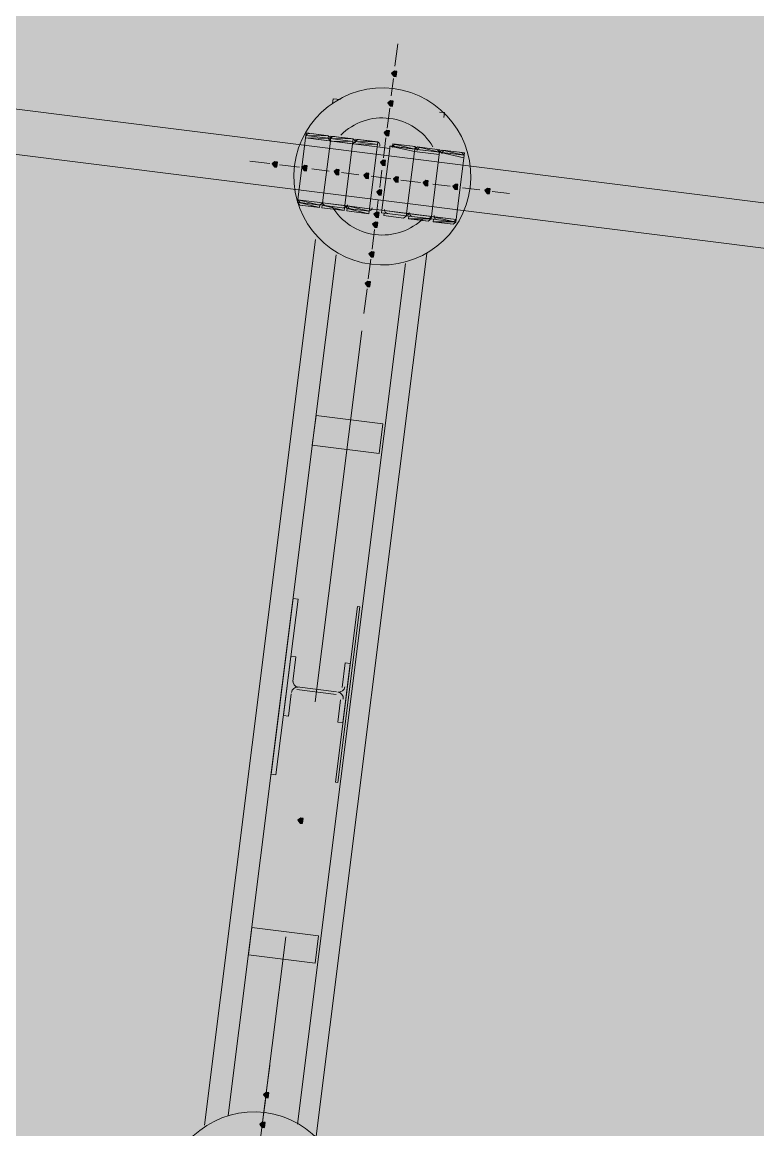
# Model space of a CAD drawing. Header units: metres. Extents: x -4 to 509425, y 7549 to 4732445.
# Drawn here: x 476029.054 to 476031.553, y 4719747.502 to 4719751.264 of the extents above; entities that cross this region are included whole.
import ezdxf

# ---------------------------------------------------------------- set-up
doc = ezdxf.new("R2010")
doc.units = ezdxf.units.M
doc.header["$LTSCALE"] = 0.01
doc.header["$MEASUREMENT"] = 0
doc.layers.get('0').update_dxf_attribs({"lineweight": 0})
doc.layers.add('_SUBESTACIÓN', color=1, linetype='Continuous')
doc.layers.add('SUBESTACION LA VID', color=253, linetype='Continuous')

# ---------------------------------------------------------------- blocks, each defined once
blk = doc.blocks.new('A$Cfff6051d')
at = {"layer": 'SUBESTACION LA VID', "transparency": 33554687}
h = blk.add_hatch(color=256, dxfattribs=at)
h.dxf.hatch_style = 2
h.paths.add_polyline_path([(476030.326, 4719751.088), (476030.327, 4719751.0964), (476030.3186, 4719751.0974), (476030.3092, 4719751.0901), (476030.3165, 4719751.0806), (476030.3249, 4719751.0796)])
h = blk.add_hatch(color=256, dxfattribs=at)
h.dxf.hatch_style = 2
h.paths.add_polyline_path([(476030.3133, 4719750.9872), (476030.3144, 4719750.9956), (476030.306, 4719750.9966), (476030.2965, 4719750.9893), (476030.3039, 4719750.9798), (476030.3123, 4719750.9788)])
h = blk.add_hatch(color=256, dxfattribs=at)
h.dxf.hatch_style = 2
h.paths.add_polyline_path([(476030.3007, 4719750.8864), (476030.3017, 4719750.8948), (476030.2933, 4719750.8958), (476030.2839, 4719750.8885), (476030.2912, 4719750.879), (476030.2996, 4719750.878)])
h = blk.add_hatch(color=256, dxfattribs=at)
h.dxf.hatch_style = 2
h.paths.add_polyline_path([(476029.9205, 4719750.7805), (476029.9216, 4719750.7889), (476029.9132, 4719750.7899), (476029.9037, 4719750.7826), (476029.9111, 4719750.7731), (476029.9195, 4719750.7721)])
h = blk.add_hatch(color=256, dxfattribs=at)
h.dxf.hatch_style = 2
h.paths.add_polyline_path([(476030.288, 4719750.7856), (476030.2891, 4719750.794), (476030.2807, 4719750.795), (476030.2712, 4719750.7877), (476030.2786, 4719750.7782), (476030.287, 4719750.7772)])
h = blk.add_hatch(color=256, dxfattribs=at)
h.dxf.hatch_style = 2
h.paths.add_polyline_path([(476030.0213, 4719750.7678), (476030.0224, 4719750.7762), (476030.014, 4719750.7773), (476030.0045, 4719750.7699), (476030.0119, 4719750.7605), (476030.0203, 4719750.7594)])
h = blk.add_hatch(color=256, dxfattribs=at)
h.dxf.hatch_style = 2
h.paths.add_polyline_path([(476030.1305, 4719750.7541), (476030.1316, 4719750.7625), (476030.1232, 4719750.7636), (476030.1137, 4719750.7562), (476030.1211, 4719750.7468), (476030.1295, 4719750.7457)])
h = blk.add_hatch(color=256, dxfattribs=at)
h.dxf.hatch_style = 2
h.paths.add_polyline_path([(476030.2313, 4719750.7415), (476030.2324, 4719750.7499), (476030.224, 4719750.7509), (476030.2145, 4719750.7436), (476030.2219, 4719750.7341), (476030.2303, 4719750.7331)])
h = blk.add_hatch(color=256, dxfattribs=at)
h.dxf.hatch_style = 2
h.paths.add_polyline_path([(476030.3321, 4719750.7288), (476030.3332, 4719750.7372), (476030.3248, 4719750.7383), (476030.3153, 4719750.731), (476030.3227, 4719750.7215), (476030.3311, 4719750.7204)])
h = blk.add_hatch(color=256, dxfattribs=at)
h.dxf.hatch_style = 2
h.paths.add_polyline_path([(476030.4329, 4719750.7162), (476030.434, 4719750.7246), (476030.4256, 4719750.7257), (476030.4161, 4719750.7183), (476030.4235, 4719750.7089), (476030.4319, 4719750.7078)])
h = blk.add_hatch(color=256, dxfattribs=at)
h.dxf.hatch_style = 2
h.paths.add_polyline_path([(476030.5337, 4719750.7036), (476030.5348, 4719750.712), (476030.5264, 4719750.713), (476030.5169, 4719750.7057), (476030.5243, 4719750.6962), (476030.5327, 4719750.6952)])
h = blk.add_hatch(color=256, dxfattribs=at)
h.dxf.hatch_style = 2
h.paths.add_polyline_path([(476030.2754, 4719750.6848), (476030.2765, 4719750.6932), (476030.2681, 4719750.6942), (476030.2586, 4719750.6869), (476030.266, 4719750.6774), (476030.2744, 4719750.6764)])
h = blk.add_hatch(color=256, dxfattribs=at)
h.dxf.hatch_style = 2
h.paths.add_polyline_path([(476030.6429, 4719750.6899), (476030.644, 4719750.6983), (476030.6356, 4719750.6993), (476030.6261, 4719750.692), (476030.6335, 4719750.6825), (476030.6419, 4719750.6815)])
h = blk.add_hatch(color=256, dxfattribs=at)
h.dxf.hatch_style = 2
h.paths.add_polyline_path([(476030.2659, 4719750.6092), (476030.267, 4719750.6176), (476030.2586, 4719750.6186), (476030.2491, 4719750.6113), (476030.2565, 4719750.6018), (476030.2649, 4719750.6008)])
h = blk.add_hatch(color=256, dxfattribs=at)
h.dxf.hatch_style = 2
h.paths.add_polyline_path([(476030.2617, 4719750.5756), (476030.2628, 4719750.584), (476030.2544, 4719750.585), (476030.2449, 4719750.5777), (476030.2523, 4719750.5682), (476030.2607, 4719750.5672)])
h = blk.add_hatch(color=256, dxfattribs=at)
h.dxf.hatch_style = 2
h.paths.add_polyline_path([(476030.2491, 4719750.4748), (476030.2501, 4719750.4832), (476030.2417, 4719750.4842), (476030.2323, 4719750.4769), (476030.2396, 4719750.4674), (476030.248, 4719750.4664)])
h = blk.add_hatch(color=256, dxfattribs=at)
h.dxf.hatch_style = 2
h.paths.add_polyline_path([(476030.2364, 4719750.374), (476030.2375, 4719750.3824), (476030.2291, 4719750.3834), (476030.2196, 4719750.3761), (476030.227, 4719750.3666), (476030.2354, 4719750.3656)])
h = blk.add_hatch(color=256, dxfattribs=at)
h.dxf.hatch_style = 2
h.paths.add_polyline_path([(476030.0079, 4719748.5511), (476030.009, 4719748.5595), (476030.0006, 4719748.5605), (476029.9911, 4719748.5532), (476029.9985, 4719748.5437), (476030.0069, 4719748.5427)])
h = blk.add_hatch(color=256, dxfattribs=at)
h.dxf.hatch_style = 2
h.paths.add_polyline_path([(476029.891, 4719747.6186), (476029.8921, 4719747.627), (476029.8837, 4719747.6281), (476029.8742, 4719747.6208), (476029.8816, 4719747.6113), (476029.89, 4719747.6102)])
h = blk.add_hatch(color=256, dxfattribs=at)
h.dxf.hatch_style = 2
h.paths.add_polyline_path([(476029.8784, 4719747.5178), (476029.8794, 4719747.5262), (476029.871, 4719747.5273), (476029.8616, 4719747.5199), (476029.8689, 4719747.5105), (476029.8773, 4719747.5094)])
at = {"layer": 'SUBESTACION LA VID', "lineweight": 15}
for p, q in [((476071.4612, 4719745.6493), (475975.7142, 4719757.6531)), ((476071.4423, 4719745.4981), (475975.6953, 4719757.5019)), ((476030.3302, 4719751.1898), (476030.3207, 4719751.1142)), ((476030.3154, 4719751.0722), (476030.3081, 4719751.0134)), ((476030.3028, 4719750.9714), (476030.2944, 4719750.9042)), ((476030.0172, 4719750.8707), (476029.9908, 4719750.6607)), ((476030.0865, 4719750.8791), (476030.0277, 4719750.8865)), ((476030.1705, 4719750.8686), (476030.1117, 4719750.8759)), ((476030.2545, 4719750.858), (476030.1957, 4719750.8654)), ((476030.2902, 4719750.8706), (476030.2817, 4719750.8034)), ((476030.1012, 4719750.8602), (476030.0748, 4719750.6502)), ((476030.0748, 4719750.6502), (476030.1012, 4719750.8602)), ((476030.1768, 4719750.8507), (476030.1504, 4719750.6407)), ((476030.1504, 4719750.6407), (476030.1768, 4719750.8507)), ((476030.2344, 4719750.6302), (476030.2608, 4719750.8402)), ((476030.2764, 4719750.6249), (476030.3028, 4719750.8349)), ((476030.3217, 4719750.8496), (476030.3805, 4719750.8422)), ((476030.3868, 4719750.8244), (476030.3604, 4719750.6144)), ((476030.3604, 4719750.6144), (476030.3868, 4719750.8244)), ((476030.4057, 4719750.8391), (476030.4561, 4719750.8328)), ((476030.4897, 4719750.8285), (476030.5401, 4719750.8222)), ((476029.8953, 4719750.7836), (476029.8281, 4719750.792)), ((476030.4708, 4719750.8139), (476030.4444, 4719750.6038)), ((476030.4444, 4719750.6038), (476030.4708, 4719750.8139)), ((476030.5548, 4719750.8033), (476030.5284, 4719750.5933)), ((476029.9961, 4719750.771), (476029.9289, 4719750.7794)), ((476030.0969, 4719750.7583), (476030.0381, 4719750.7657)), ((476030.1977, 4719750.7457), (476030.1389, 4719750.7531)), ((476030.2765, 4719750.7614), (476030.2691, 4719750.7026)), ((476030.3069, 4719750.732), (476030.2397, 4719750.7404)), ((476030.4077, 4719750.7194), (476030.3405, 4719750.7278)), ((476030.5085, 4719750.7067), (476030.4497, 4719750.7141)), ((476030.6093, 4719750.6941), (476030.5505, 4719750.7015)), ((476030.7101, 4719750.6815), (476030.6513, 4719750.6888)), ((476029.9971, 4719750.6429), (476030.0559, 4719750.6355)), ((476030.2638, 4719750.6606), (476030.2565, 4719750.6018)), ((476030.0811, 4719750.6323), (476030.1399, 4719750.625)), ((476030.1651, 4719750.6218), (476030.2239, 4719750.6144)), ((476030.3499, 4719750.5986), (476030.2911, 4719750.606)), ((476030.4255, 4719750.5892), (476030.3751, 4719750.5955)), ((476030.5095, 4719750.5786), (476030.4591, 4719750.5849)), ((476030.0506, 4719750.5252), (476029.6736, 4719747.5179)), ((476030.2512, 4719750.5598), (476030.2428, 4719750.4926)), ((476029.7545, 4719747.5504), (476030.121, 4719750.4738)), ((476030.4286, 4719750.4778), (476030.0516, 4719747.4705)), ((476030.2386, 4719750.459), (476030.2301, 4719750.3918)), ((476029.9897, 4719747.521), (476030.3562, 4719750.4443)), ((476030.2259, 4719750.3582), (476030.2154, 4719750.2742)), ((476030.0501, 4719748.9553), (476030.208, 4719750.2154)), ((476029.9871, 4719748.9974), (476030.1215, 4719748.9805)), ((476030.1225, 4719748.9889), (476029.9881, 4719749.0058)), ((476029.792, 4719746.8973), (476029.95, 4719748.1573)), ((476029.8952, 4719747.7205), (476029.8847, 4719747.6365)), ((476029.8805, 4719747.6029), (476029.8721, 4719747.5357))]:
    blk.add_line(p, q, dxfattribs=at)
at = {"layer": 'SUBESTACION LA VID', "lineweight": 0}
for p, q in [((476030.0172, 4719750.8707), (476030.1022, 4719750.8686)), ((476030.0182, 4719750.8791), (476030.0938, 4719750.8696)), ((476030.0182, 4719750.8791), (476030.0938, 4719750.8696)), ((476030.0182, 4719750.8791), (476030.0949, 4719750.878)), ((476030.0193, 4719750.8875), (476030.0949, 4719750.878)), ((476030.0193, 4719750.8875), (476030.0949, 4719750.878)), ((476030.0193, 4719750.8875), (476030.0949, 4719750.878)), ((476030.0277, 4719750.8865), (476030.0949, 4719750.878)), ((476030.0277, 4719750.8865), (476030.0949, 4719750.878)), ((476030.0277, 4719750.8865), (476030.0865, 4719750.8791)), ((476030.1022, 4719750.8686), (476030.1778, 4719750.8591)), ((476030.1022, 4719750.8686), (476030.1778, 4719750.8591)), ((476030.1022, 4719750.8686), (476030.1789, 4719750.8675)), ((476030.1033, 4719750.877), (476030.1789, 4719750.8675)), ((476030.1033, 4719750.877), (476030.1789, 4719750.8675)), ((476030.1117, 4719750.8759), (476030.1789, 4719750.8675)), ((476030.1117, 4719750.8759), (476030.1705, 4719750.8686)), ((476030.1117, 4719750.8759), (476030.1705, 4719750.8686)), ((476030.1873, 4719750.8665), (476030.2629, 4719750.857)), ((476030.1873, 4719750.8665), (476030.2629, 4719750.857)), ((476030.1873, 4719750.8665), (476030.2545, 4719750.858)), ((476030.1873, 4719750.8665), (476030.2545, 4719750.858)), ((476030.1957, 4719750.8654), (476030.2545, 4719750.858)), ((476030.1957, 4719750.8654), (476030.2545, 4719750.858)), ((476030.1012, 4719750.8602), (476030.1778, 4719750.8591)), ((476030.1768, 4719750.8507), (476030.2618, 4719750.8486)), ((476030.1862, 4719750.8581), (476030.2618, 4719750.8486)), ((476030.1862, 4719750.8581), (476030.2618, 4719750.8486)), ((476030.1862, 4719750.8581), (476030.2618, 4719750.8486)), ((476030.1862, 4719750.8581), (476030.2618, 4719750.8486)), ((476030.1862, 4719750.8581), (476030.2629, 4719750.857)), ((476030.3122, 4719750.8423), (476030.3878, 4719750.8328)), ((476030.3122, 4719750.8423), (476030.3878, 4719750.8328)), ((476030.3133, 4719750.8507), (476030.3878, 4719750.8328)), ((476030.3133, 4719750.8507), (476030.3889, 4719750.8412)), ((476030.3133, 4719750.8507), (476030.3889, 4719750.8412)), ((476030.3133, 4719750.8507), (476030.3805, 4719750.8422)), ((476030.3133, 4719750.8507), (476030.3805, 4719750.8422)), ((476030.3217, 4719750.8496), (476030.3805, 4719750.8422)), ((476030.3217, 4719750.8496), (476030.3805, 4719750.8422)), ((476030.3878, 4719750.8328), (476030.4718, 4719750.8223)), ((476030.3878, 4719750.8328), (476030.4718, 4719750.8223)), ((476030.3962, 4719750.8317), (476030.4718, 4719750.8223)), ((476030.3973, 4719750.8401), (476030.4718, 4719750.8223)), ((476030.3973, 4719750.8401), (476030.4645, 4719750.8317)), ((476030.3973, 4719750.8401), (476030.4645, 4719750.8317)), ((476030.3973, 4719750.8401), (476030.4645, 4719750.8317)), ((476030.3973, 4719750.8401), (476030.4645, 4719750.8317)), ((476030.4057, 4719750.8391), (476030.4645, 4719750.8317)), ((476030.4057, 4719750.8391), (476030.4645, 4719750.8317)), ((476030.4813, 4719750.8296), (476030.5558, 4719750.8117)), ((476030.4813, 4719750.8296), (476030.5485, 4719750.8212)), ((476030.4813, 4719750.8296), (476030.5485, 4719750.8212)), ((476030.4897, 4719750.8285), (476030.5485, 4719750.8212)), ((476030.4897, 4719750.8285), (476030.5485, 4719750.8212)), ((476030.4718, 4719750.8223), (476030.5548, 4719750.8033)), ((476030.4718, 4719750.8223), (476030.5558, 4719750.8117)), ((476030.4802, 4719750.8212), (476030.5558, 4719750.8117)), ((476030.0643, 4719750.6344), (476029.9898, 4719750.6523)), ((476030.0654, 4719750.6428), (476029.9898, 4719750.6523)), ((476030.0654, 4719750.6428), (476029.9908, 4719750.6607)), ((476030.0643, 4719750.6344), (476029.9971, 4719750.6429)), ((476030.0643, 4719750.6344), (476029.9971, 4719750.6429)), ((476030.1483, 4719750.6239), (476030.0738, 4719750.6418)), ((476030.1494, 4719750.6323), (476030.0738, 4719750.6418)), ((476030.1494, 4719750.6323), (476030.0738, 4719750.6418)), ((476030.1494, 4719750.6323), (476030.0738, 4719750.6418)), ((476030.1494, 4719750.6323), (476030.0738, 4719750.6418)), ((476030.1494, 4719750.6323), (476030.0738, 4719750.6418)), ((476030.1504, 4719750.6407), (476030.0748, 4719750.6502)), ((476030.1504, 4719750.6407), (476030.0748, 4719750.6502)), ((476030.2344, 4719750.6302), (476030.1504, 4719750.6407)), ((476030.2334, 4719750.6218), (476030.1588, 4719750.6397)), ((476030.1399, 4719750.625), (476030.0727, 4719750.6334)), ((476030.1483, 4719750.6239), (476030.0727, 4719750.6334)), ((476030.1399, 4719750.625), (476030.0811, 4719750.6323)), ((476030.1399, 4719750.625), (476030.0811, 4719750.6323)), ((476030.2239, 4719750.6144), (476030.1567, 4719750.6229)), ((476030.2323, 4719750.6134), (476030.1567, 4719750.6229)), ((476030.2323, 4719750.6134), (476030.1578, 4719750.6313)), ((476030.2334, 4719750.6218), (476030.1578, 4719750.6313)), ((476030.2334, 4719750.6218), (476030.1578, 4719750.6313)), ((476030.2334, 4719750.6218), (476030.1578, 4719750.6313)), ((476030.2334, 4719750.6218), (476030.1578, 4719750.6313)), ((476030.2334, 4719750.6218), (476030.1578, 4719750.6313)), ((476030.3594, 4719750.606), (476030.2754, 4719750.6165)), ((476030.3499, 4719750.5986), (476030.2827, 4719750.6071)), ((476030.3594, 4719750.606), (476030.2838, 4719750.6155)), ((476030.3594, 4719750.606), (476030.2838, 4719750.6155)), ((476030.3499, 4719750.5986), (476030.2911, 4719750.606)), ((476030.4434, 4719750.5954), (476030.3594, 4719750.606)), ((476030.4434, 4719750.5954), (476030.3594, 4719750.606)), ((476030.4434, 4719750.5954), (476030.3678, 4719750.6049)), ((476030.4434, 4719750.5954), (476030.3678, 4719750.6049)), ((476030.4434, 4719750.5954), (476030.3678, 4719750.6049)), ((476030.4339, 4719750.5881), (476030.3667, 4719750.5965)), ((476030.4339, 4719750.5881), (476030.3667, 4719750.5965)), ((476030.4339, 4719750.5881), (476030.3751, 4719750.5955)), ((476030.5179, 4719750.5776), (476030.4507, 4719750.586)), ((476030.5179, 4719750.5776), (476030.4507, 4719750.586)), ((476030.5179, 4719750.5776), (476030.4507, 4719750.586)), ((476030.519, 4719750.586), (476030.4507, 4719750.586)), ((476030.5274, 4719750.5849), (476030.4518, 4719750.5944)), ((476030.5274, 4719750.5849), (476030.4518, 4719750.5944)), ((476030.5274, 4719750.5849), (476030.4518, 4719750.5944)), ((476030.5179, 4719750.5776), (476030.4591, 4719750.5849))]:
    blk.add_line(p, q, dxfattribs=at)
at = {"layer": 'SUBESTACION LA VID', "lineweight": 15}
for points in [[(476071.4423, 4719745.4981), (476071.4612, 4719745.6493), (475975.7142, 4719757.6531), (475975.6953, 4719757.5019), (476071.4423, 4719745.4981)], [(476030.1359, 4719751.0009), (476030.1107, 4719751.0041), (476030.1085, 4719750.9873)], [(476030.4719, 4719750.9588), (476030.4887, 4719750.9567), (476030.4866, 4719750.9399)], [(476030.1285, 4719750.8738), (476030.1117, 4719750.8759), (476030.1033, 4719750.877), (476030.1022, 4719750.8686), (476030.1012, 4719750.8602), (476030.0938, 4719750.8696), (476030.0949, 4719750.878), (476030.0865, 4719750.8791), (476030.0277, 4719750.8865), (476030.0193, 4719750.8875), (476030.0182, 4719750.8791), (476030.0172, 4719750.8707), (476029.9908, 4719750.6607), (476029.9898, 4719750.6523), (476029.9971, 4719750.6429), (476030.0559, 4719750.6355), (476030.0643, 4719750.6344), (476030.0654, 4719750.6428), (476030.0748, 4719750.6502), (476030.0738, 4719750.6418), (476030.0727, 4719750.6334), (476030.0811, 4719750.6323), (476030.1399, 4719750.625), (476030.1483, 4719750.6239), (476030.1494, 4719750.6323), (476030.1504, 4719750.6407), (476030.1578, 4719750.6313), (476030.1567, 4719750.6229), (476030.1651, 4719750.6218), (476030.2239, 4719750.6144), (476030.2323, 4719750.6134), (476030.2334, 4719750.6218), (476030.2344, 4719750.6302), (476030.2764, 4719750.6249), (476030.2754, 4719750.6165), (476030.2838, 4719750.6155), (476030.2827, 4719750.6071), (476030.2911, 4719750.606), (476030.3499, 4719750.5986), (476030.3594, 4719750.606), (476030.3604, 4719750.6144), (476030.3594, 4719750.606), (476030.3678, 4719750.6049), (476030.3667, 4719750.5965), (476030.3751, 4719750.5955), (476030.4255, 4719750.5892), (476030.4339, 4719750.5881), (476030.4434, 4719750.5954), (476030.4444, 4719750.6038), (476030.4434, 4719750.5954), (476030.4518, 4719750.5944), (476030.4507, 4719750.586), (476030.4591, 4719750.5849), (476030.5095, 4719750.5786), (476030.5179, 4719750.5776), (476030.5274, 4719750.5849), (476030.5284, 4719750.5933), (476030.5548, 4719750.8033), (476030.5558, 4719750.8117), (476030.5569, 4719750.8201), (476030.5485, 4719750.8212), (476030.5401, 4719750.8222), (476030.4897, 4719750.8285), (476030.4813, 4719750.8296), (476030.4718, 4719750.8223), (476030.4708, 4719750.8139), (476030.4718, 4719750.8223), (476030.4729, 4719750.8307), (476030.4645, 4719750.8317), (476030.4561, 4719750.8328), (476030.4057, 4719750.8391), (476030.3973, 4719750.8401), (476030.3878, 4719750.8328), (476030.3868, 4719750.8244), (476030.3878, 4719750.8328), (476030.3889, 4719750.8412), (476030.3805, 4719750.8422), (476030.3217, 4719750.8496), (476030.3133, 4719750.8507), (476030.3122, 4719750.8423), (476030.3038, 4719750.8433), (476030.3028, 4719750.8349), (476030.2608, 4719750.8402), (476030.2618, 4719750.8486), (476030.2629, 4719750.857), (476030.2545, 4719750.858), (476030.1957, 4719750.8654), (476030.1873, 4719750.8665), (476030.1862, 4719750.8581), (476030.1768, 4719750.8507), (476030.1778, 4719750.8591), (476030.1789, 4719750.8675), (476030.1705, 4719750.8686), (476030.1285, 4719750.8738)], [(476030.0399, 4719749.8269), (476030.0525, 4719749.9277), (476030.2793, 4719749.8993), (476030.2667, 4719749.7985), (476030.0399, 4719749.8269)], [(476029.9166, 4719748.7076), (476029.9914, 4719749.304), (476029.9746, 4719749.3061), (476029.8998, 4719748.7097), (476029.9166, 4719748.7076)], [(476030.1182, 4719748.6823), (476030.193, 4719749.2787), (476030.2014, 4719749.2777), (476030.1266, 4719748.6812), (476030.1182, 4719748.6823)], [(476029.9672, 4719749.1108), (476029.9419, 4719748.9092), (476029.9587, 4719748.9071), (476029.9682, 4719748.9827)], [(476029.9734, 4719749.0247), (476029.984, 4719749.1087), (476029.9672, 4719749.1108)], [(476030.1362, 4719748.9616), (476030.1267, 4719748.886), (476030.1435, 4719748.8839), (476030.1688, 4719749.0855), (476030.152, 4719749.0876), (476030.1414, 4719749.0036)], [(476029.8229, 4719748.0965), (476029.8345, 4719748.1889), (476030.0613, 4719748.1604), (476030.0497, 4719748.068), (476029.8229, 4719748.0965)]]:
    blk.add_lwpolyline(points, dxfattribs=at)
at = {"layer": 'SUBESTACION LA VID'}
for points in [[(476030.326, 4719751.088), (476030.327, 4719751.0964), (476030.3186, 4719751.0974), (476030.3092, 4719751.0901), (476030.3165, 4719751.0806), (476030.3249, 4719751.0796)], [(476030.3133, 4719750.9872), (476030.3144, 4719750.9956), (476030.306, 4719750.9966), (476030.2965, 4719750.9893), (476030.3039, 4719750.9798), (476030.3123, 4719750.9788)], [(476030.3007, 4719750.8864), (476030.3017, 4719750.8948), (476030.2933, 4719750.8958), (476030.2839, 4719750.8885), (476030.2912, 4719750.879), (476030.2996, 4719750.878)], [(476029.9205, 4719750.7805), (476029.9216, 4719750.7889), (476029.9132, 4719750.7899), (476029.9037, 4719750.7826), (476029.9111, 4719750.7731), (476029.9195, 4719750.7721)], [(476030.288, 4719750.7856), (476030.2891, 4719750.794), (476030.2807, 4719750.795), (476030.2712, 4719750.7877), (476030.2786, 4719750.7782), (476030.287, 4719750.7772)], [(476030.0213, 4719750.7678), (476030.0224, 4719750.7762), (476030.014, 4719750.7773), (476030.0045, 4719750.7699), (476030.0119, 4719750.7605), (476030.0203, 4719750.7594)], [(476030.1305, 4719750.7541), (476030.1316, 4719750.7625), (476030.1232, 4719750.7636), (476030.1137, 4719750.7562), (476030.1211, 4719750.7468), (476030.1295, 4719750.7457)], [(476030.2313, 4719750.7415), (476030.2324, 4719750.7499), (476030.224, 4719750.7509), (476030.2145, 4719750.7436), (476030.2219, 4719750.7341), (476030.2303, 4719750.7331)], [(476030.3321, 4719750.7288), (476030.3332, 4719750.7372), (476030.3248, 4719750.7383), (476030.3153, 4719750.731), (476030.3227, 4719750.7215), (476030.3311, 4719750.7204)], [(476030.4329, 4719750.7162), (476030.434, 4719750.7246), (476030.4256, 4719750.7257), (476030.4161, 4719750.7183), (476030.4235, 4719750.7089), (476030.4319, 4719750.7078)], [(476030.5337, 4719750.7036), (476030.5348, 4719750.712), (476030.5264, 4719750.713), (476030.5169, 4719750.7057), (476030.5243, 4719750.6962), (476030.5327, 4719750.6952)], [(476030.2754, 4719750.6848), (476030.2765, 4719750.6932), (476030.2681, 4719750.6942), (476030.2586, 4719750.6869), (476030.266, 4719750.6774), (476030.2744, 4719750.6764)], [(476030.6429, 4719750.6899), (476030.644, 4719750.6983), (476030.6356, 4719750.6993), (476030.6261, 4719750.692), (476030.6335, 4719750.6825), (476030.6419, 4719750.6815)], [(476030.2659, 4719750.6092), (476030.267, 4719750.6176), (476030.2586, 4719750.6186), (476030.2491, 4719750.6113), (476030.2565, 4719750.6018), (476030.2649, 4719750.6008)], [(476030.2617, 4719750.5756), (476030.2628, 4719750.584), (476030.2544, 4719750.585), (476030.2449, 4719750.5777), (476030.2523, 4719750.5682), (476030.2607, 4719750.5672)], [(476030.2491, 4719750.4748), (476030.2501, 4719750.4832), (476030.2417, 4719750.4842), (476030.2323, 4719750.4769), (476030.2396, 4719750.4674), (476030.248, 4719750.4664)], [(476030.2364, 4719750.374), (476030.2375, 4719750.3824), (476030.2291, 4719750.3834), (476030.2196, 4719750.3761), (476030.227, 4719750.3666), (476030.2354, 4719750.3656)], [(476030.0079, 4719748.5511), (476030.009, 4719748.5595), (476030.0006, 4719748.5605), (476029.9911, 4719748.5532), (476029.9985, 4719748.5437), (476030.0069, 4719748.5427)], [(476029.891, 4719747.6186), (476029.8921, 4719747.627), (476029.8837, 4719747.6281), (476029.8742, 4719747.6208), (476029.8816, 4719747.6113), (476029.89, 4719747.6102)], [(476029.8784, 4719747.5178), (476029.8794, 4719747.5262), (476029.871, 4719747.5273), (476029.8616, 4719747.5199), (476029.8689, 4719747.5105), (476029.8773, 4719747.5094)]]:
    blk.add_lwpolyline(points, close=True, dxfattribs=at)
at = {"layer": 'SUBESTACION LA VID', "lineweight": 0}
for points in [[(476030.326, 4719751.088), (476030.327, 4719751.0964), (476030.3186, 4719751.0974), (476030.3092, 4719751.0901), (476030.3165, 4719751.0806), (476030.3249, 4719751.0796)], [(476030.3133, 4719750.9872), (476030.3144, 4719750.9956), (476030.306, 4719750.9966), (476030.2965, 4719750.9893), (476030.3039, 4719750.9798), (476030.3123, 4719750.9788)], [(476030.3007, 4719750.8864), (476030.3017, 4719750.8948), (476030.2933, 4719750.8958), (476030.2839, 4719750.8885), (476030.2912, 4719750.879), (476030.2996, 4719750.878)], [(476029.9205, 4719750.7805), (476029.9216, 4719750.7889), (476029.9132, 4719750.7899), (476029.9037, 4719750.7826), (476029.9111, 4719750.7731), (476029.9195, 4719750.7721)], [(476030.288, 4719750.7856), (476030.2891, 4719750.794), (476030.2807, 4719750.795), (476030.2712, 4719750.7877), (476030.2786, 4719750.7782), (476030.287, 4719750.7772)], [(476030.0213, 4719750.7678), (476030.0224, 4719750.7762), (476030.014, 4719750.7773), (476030.0045, 4719750.7699), (476030.0119, 4719750.7605), (476030.0203, 4719750.7594)], [(476030.1305, 4719750.7541), (476030.1316, 4719750.7625), (476030.1232, 4719750.7636), (476030.1137, 4719750.7562), (476030.1211, 4719750.7468), (476030.1295, 4719750.7457)], [(476030.2313, 4719750.7415), (476030.2324, 4719750.7499), (476030.224, 4719750.7509), (476030.2145, 4719750.7436), (476030.2219, 4719750.7341), (476030.2303, 4719750.7331)], [(476030.3321, 4719750.7288), (476030.3332, 4719750.7372), (476030.3248, 4719750.7383), (476030.3153, 4719750.731), (476030.3227, 4719750.7215), (476030.3311, 4719750.7204)], [(476030.4329, 4719750.7162), (476030.434, 4719750.7246), (476030.4256, 4719750.7257), (476030.4161, 4719750.7183), (476030.4235, 4719750.7089), (476030.4319, 4719750.7078)], [(476030.5337, 4719750.7036), (476030.5348, 4719750.712), (476030.5264, 4719750.713), (476030.5169, 4719750.7057), (476030.5243, 4719750.6962), (476030.5327, 4719750.6952)], [(476030.2754, 4719750.6848), (476030.2765, 4719750.6932), (476030.2681, 4719750.6942), (476030.2586, 4719750.6869), (476030.266, 4719750.6774), (476030.2744, 4719750.6764)], [(476030.6429, 4719750.6899), (476030.644, 4719750.6983), (476030.6356, 4719750.6993), (476030.6261, 4719750.692), (476030.6335, 4719750.6825), (476030.6419, 4719750.6815)], [(476030.2659, 4719750.6092), (476030.267, 4719750.6176), (476030.2586, 4719750.6186), (476030.2491, 4719750.6113), (476030.2565, 4719750.6018), (476030.2649, 4719750.6008)], [(476030.2617, 4719750.5756), (476030.2628, 4719750.584), (476030.2544, 4719750.585), (476030.2449, 4719750.5777), (476030.2523, 4719750.5682), (476030.2607, 4719750.5672)], [(476030.2491, 4719750.4748), (476030.2501, 4719750.4832), (476030.2417, 4719750.4842), (476030.2323, 4719750.4769), (476030.2396, 4719750.4674), (476030.248, 4719750.4664)], [(476030.2364, 4719750.374), (476030.2375, 4719750.3824), (476030.2291, 4719750.3834), (476030.2196, 4719750.3761), (476030.227, 4719750.3666), (476030.2354, 4719750.3656)], [(476030.0079, 4719748.5511), (476030.009, 4719748.5595), (476030.0006, 4719748.5605), (476029.9911, 4719748.5532), (476029.9985, 4719748.5437), (476030.0069, 4719748.5427)], [(476029.891, 4719747.6186), (476029.8921, 4719747.627), (476029.8837, 4719747.6281), (476029.8742, 4719747.6208), (476029.8816, 4719747.6113), (476029.89, 4719747.6102)], [(476029.8784, 4719747.5178), (476029.8794, 4719747.5262), (476029.871, 4719747.5273), (476029.8616, 4719747.5199), (476029.8689, 4719747.5105), (476029.8773, 4719747.5094)]]:
    blk.add_lwpolyline(points, close=True, dxfattribs=at)
for points in [[(476030.2608, 4719750.8402), (476030.0172, 4719750.8707), (476030.1768, 4719750.8507)], [(476030.0182, 4719750.8791), (476030.0938, 4719750.8696), (476030.0182, 4719750.8791)], [(476030.1022, 4719750.8686), (476030.1778, 4719750.8591), (476030.1022, 4719750.8686)], [(476030.1117, 4719750.8759), (476030.1705, 4719750.8686), (476030.1117, 4719750.8759)], [(476030.4708, 4719750.8139), (476030.3868, 4719750.8244), (476030.3038, 4719750.8433), (476030.3878, 4719750.8328)], [(476030.3038, 4719750.8433), (476030.3878, 4719750.8328), (476030.4718, 4719750.8223)], [(476030.4813, 4719750.8296), (476030.5485, 4719750.8212), (476030.4813, 4719750.8296)], [(476030.4718, 4719750.8223), (476030.5558, 4719750.8117), (476030.4718, 4719750.8223)], [(476030.0654, 4719750.6428), (476029.9898, 4719750.6523), (476030.0654, 4719750.6428)], [(476030.0654, 4719750.6428), (476029.9898, 4719750.6523), (476030.0654, 4719750.6428)], [(476029.9908, 4719750.6607), (476030.0748, 4719750.6502), (476030.2344, 4719750.6302)], [(476030.0559, 4719750.6355), (476029.9971, 4719750.6429), (476030.0559, 4719750.6355)], [(476030.2239, 4719750.6144), (476030.1651, 4719750.6218), (476030.2239, 4719750.6144)], [(476030.5284, 4719750.5933), (476030.2764, 4719750.6249), (476030.3604, 4719750.6144)], [(476030.2911, 4719750.606), (476030.3499, 4719750.5986), (476030.2827, 4719750.6071)], [(476030.3594, 4719750.606), (476030.2838, 4719750.6155), (476030.3594, 4719750.606)], [(476030.3604, 4719750.6144), (476030.4444, 4719750.6038), (476030.5274, 4719750.5849)], [(476030.4444, 4719750.6038), (476030.3604, 4719750.6144), (476030.5284, 4719750.5933), (476030.4444, 4719750.6038)], [(476030.4339, 4719750.5881), (476030.3667, 4719750.5965), (476030.4434, 4719750.5954)], [(476030.5274, 4719750.5849), (476030.4434, 4719750.5954), (476030.5274, 4719750.5849)]]:
    blk.add_lwpolyline(points, dxfattribs=at)
at = {"layer": 'SUBESTACION LA VID', "lineweight": 15}
for points, knots in [([(476029.9798, 4719750.7773), (476029.9592, 4719750.6126), (476030.076, 4719750.4623), (476030.2407, 4719750.4417), (476030.4054, 4719750.421), (476030.5556, 4719750.5378), (476030.5763, 4719750.7025), (476030.5969, 4719750.8672), (476030.4801, 4719751.0175), (476030.3154, 4719751.0381), (476030.1507, 4719751.0588), (476030.0005, 4719750.942), (476029.9798, 4719750.7773)], [0, 0, 0, 0, 1, 1, 1, 2, 2, 2, 3, 3, 3, 4, 4, 4, 4]), ([(476030.4494, 4719750.841), (476030.4181, 4719750.8941), (476030.364, 4719750.9296), (476030.3028, 4719750.9373), (476030.2416, 4719750.945), (476030.1804, 4719750.9239), (476030.1369, 4719750.8801)], [0, 0, 0, 0, 1, 1, 1, 2, 2, 2, 2]), ([(476030.107, 4719750.6382), (476030.1384, 4719750.5854), (476030.1924, 4719750.5501), (476030.2533, 4719750.5425), (476030.3142, 4719750.5349), (476030.3752, 4719750.5558), (476030.4187, 4719750.5991)], [0, 0, 0, 0, 1, 1, 1, 2, 2, 2, 2]), ([(476029.5438, 4719747.2995), (476029.5232, 4719747.1348), (476029.64, 4719746.9846), (476029.8047, 4719746.9639), (476029.9693, 4719746.9433), (476030.1196, 4719747.0601), (476030.1403, 4719747.2248), (476030.1609, 4719747.3895), (476030.0441, 4719747.5397), (476029.8794, 4719747.5604), (476029.7147, 4719747.581), (476029.5645, 4719747.4642), (476029.5438, 4719747.2995)], [0, 0, 0, 0, 1, 1, 1, 2, 2, 2, 3, 3, 3, 4, 4, 4, 4])]:
    blk.add_open_spline(points, degree=3, knots=knots, dxfattribs=at)
for points in [[(476030.0319, 4719750.8859), (476030.0249, 4719750.8868), (476030.0186, 4719750.8819), (476030.0177, 4719750.8749)], [(476030.1017, 4719750.8644), (476030.1026, 4719750.8714), (476030.0976, 4719750.8777), (476030.0907, 4719750.8786)], [(476030.1159, 4719750.8754), (476030.1089, 4719750.8763), (476030.1026, 4719750.8714), (476030.1017, 4719750.8644)], [(476030.1857, 4719750.8539), (476030.1866, 4719750.8608), (476030.1816, 4719750.8672), (476030.1747, 4719750.868)], [(476030.1999, 4719750.8649), (476030.1929, 4719750.8658), (476030.1866, 4719750.8608), (476030.1857, 4719750.8539)], [(476030.2697, 4719750.8433), (476030.2706, 4719750.8503), (476030.2656, 4719750.8566), (476030.2587, 4719750.8575)], [(476030.3259, 4719750.8491), (476030.3189, 4719750.85), (476030.3126, 4719750.845), (476030.3117, 4719750.8381)], [(476030.3957, 4719750.8275), (476030.3966, 4719750.8345), (476030.3916, 4719750.8408), (476030.3847, 4719750.8417)], [(476030.4099, 4719750.8386), (476030.4029, 4719750.8394), (476030.3966, 4719750.8345), (476030.3957, 4719750.8275)], [(476030.4713, 4719750.8181), (476030.4722, 4719750.825), (476030.4672, 4719750.8314), (476030.4603, 4719750.8322)], [(476030.4939, 4719750.828), (476030.4869, 4719750.8289), (476030.4806, 4719750.824), (476030.4797, 4719750.817)], [(476030.5553, 4719750.8075), (476030.5562, 4719750.8145), (476030.5512, 4719750.8208), (476030.5443, 4719750.8217)], [(476029.9913, 4719750.6649), (476029.9905, 4719750.658), (476029.9954, 4719750.6516), (476030.0024, 4719750.6507)], [(476030.0612, 4719750.6434), (476030.0681, 4719750.6425), (476030.0745, 4719750.6474), (476030.0753, 4719750.6544)], [(476030.0753, 4719750.6544), (476030.0745, 4719750.6474), (476030.0794, 4719750.6411), (476030.0864, 4719750.6402)], [(476030.1452, 4719750.6328), (476030.1521, 4719750.632), (476030.1585, 4719750.6369), (476030.1594, 4719750.6439)], [(476030.1594, 4719750.6439), (476030.1585, 4719750.6369), (476030.1634, 4719750.6305), (476030.1704, 4719750.6297)], [(476030.2292, 4719750.6223), (476030.2361, 4719750.6214), (476030.2425, 4719750.6264), (476030.2434, 4719750.6333)], [(476030.2854, 4719750.6281), (476030.2845, 4719750.6211), (476030.2894, 4719750.6147), (476030.2964, 4719750.6139)], [(476030.3552, 4719750.6065), (476030.3621, 4719750.6056), (476030.3685, 4719750.6106), (476030.3694, 4719750.6175)], [(476030.3694, 4719750.6175), (476030.3685, 4719750.6106), (476030.3734, 4719750.6042), (476030.3804, 4719750.6033)], [(476030.4308, 4719750.597), (476030.4377, 4719750.5962), (476030.4441, 4719750.6011), (476030.445, 4719750.608)], [(476030.4534, 4719750.607), (476030.4525, 4719750.6), (476030.4574, 4719750.5937), (476030.4644, 4719750.5928)], [(476030.5148, 4719750.5865), (476030.5217, 4719750.5856), (476030.5281, 4719750.5906), (476030.529, 4719750.5975)], [(476029.974, 4719749.0289), (476029.9725, 4719749.0173), (476029.9807, 4719749.0067), (476029.9923, 4719749.0053)], [(476029.9923, 4719749.0053), (476029.9807, 4719749.0067), (476029.9701, 4719748.9985), (476029.9687, 4719748.9869)], [(476030.1267, 4719748.9884), (476030.1383, 4719748.9869), (476030.1489, 4719748.9952), (476030.1504, 4719749.0068)], [(476030.1451, 4719748.9648), (476030.1465, 4719748.9764), (476030.1383, 4719748.9869), (476030.1267, 4719748.9884)]]:
    blk.add_open_spline(points, degree=3, dxfattribs=at)

msp = doc.modelspace()

# ---------------------------------------------------------------- hatches: boundary and pattern name
at = {"layer": '_SUBESTACIÓN', "transparency": 33554559}
h = msp.add_hatch(color=1, dxfattribs=at)
h.dxf.hatch_style = 1
h.paths.add_polyline_path([(475968.6399, 4719805.825), (476089.9386, 4719790.615), (476078.1686, 4719696.74), (475956.8686, 4719711.9502)])

# ---------------------------------------------------------------- block references
at = {"linetype": 'Continuous'}
msp.add_blockref('A$Cfff6051d', (0, 0), dxfattribs=at)

doc.saveas('drawing.dxf')
